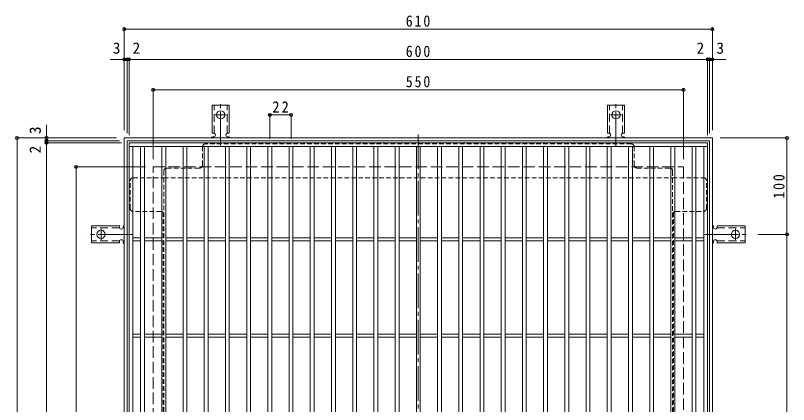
# Model space of a CAD drawing. Units: millimetres at full size, sheet at 1:4. Extents: x -932 to 1022, y -779 to 757.
# Drawn here: x -915 to -113, y 353 to 757 of the extents above; entities that cross this region are included whole.
import ezdxf
from ezdxf.enums import TextEntityAlignment as Align

# ---------------------------------------------------------------- set-up
doc = ezdxf.new("R2010")
doc.units = ezdxf.units.MM
doc.header["$LTSCALE"] = 4
doc.header["$PDMODE"] = 32
doc.header["$PDSIZE"] = 3.2
for name, pattern in [('CHAIN2', [12, 9, -1, 1, -1]), ('DASHED1', [1.8, 1.2, -0.6]), ('DASHED2', [3, 2, -1]), ('DASHED3', [4, 3, -1])]:
    doc.linetypes.add(name, pattern=pattern)
for name, color, linetype, lineweight in [('A-1_躯体', 3, 'Continuous', 9), ('A-2_仕上', 3, 'Continuous', 9), ('A-4_その他', 7, 'Continuous', 9), ('A-7_ハッチ', 2, 'Continuous', 9), ('A-A_ﾊｯﾁ-ﾜｸ', 3, 'Continuous', 9)]:
    doc.layers.add(name, color=color, linetype=linetype, lineweight=lineweight)
doc.styles.add('ＭＳ ゴシック', font='')
doc.styles.get('ＭＳ ゴシック').set_extended_font_data('MS Gothic')

msp = doc.modelspace()

# ---------------------------------------------------------------- linework, layer by layer
at = {"layer": 'A-1_躯体', "color": 2}
for p, q in [((-802.292, 19.615), (-802.292, 629.615)), ((-802.292, 629.615), (-192.292, 629.615)), ((-799.292, 22.615), (-799.292, 626.615)), ((-799.292, 626.615), (-195.292, 626.615)), ((-195.292, 626.615), (-195.292, 22.615)), ((-192.292, 629.615), (-192.292, 19.615))]:
    msp.add_line(p, q, dxfattribs=at)
at = {"layer": 'A-1_躯体', "color": 2, "linetype": 'DASHED3'}
for p, q in [((-772.292, 49.615), (-772.292, 599.615)), ((-772.292, 599.615), (-222.292, 599.615)), ((-222.292, 599.615), (-222.292, 49.615))]:
    msp.add_line(p, q, dxfattribs=at)
at = {"layer": 'A-2_仕上'}
for p, q in [((-797.292, 24.615), (-797.292, 624.615)), ((-797.292, 620.615), (-197.291, 620.615)), ((-793.292, 28.615), (-793.292, 620.615)), ((-785.291, 28.615), (-785.291, 620.615)), ((-781.291, 28.615), (-781.291, 620.615)), ((-763.291, 620.615), (-763.291, 28.615)), ((-759.291, 620.615), (-759.291, 28.615)), ((-741.291, 620.615), (-741.291, 28.615)), ((-737.291, 620.615), (-737.291, 28.615)), ((-719.291, 28.615), (-719.291, 620.615)), ((-715.291, 28.615), (-715.291, 620.615)), ((-697.291, 28.615), (-697.291, 620.615)), ((-693.291, 28.615), (-693.291, 620.615)), ((-675.291, 28.615), (-675.291, 620.615)), ((-671.291, 28.615), (-671.291, 620.615)), ((-653.291, 28.615), (-653.291, 620.615)), ((-649.291, 28.615), (-649.291, 620.615)), ((-631.291, 28.615), (-631.291, 620.615)), ((-627.291, 28.615), (-627.291, 620.615)), ((-609.291, 28.615), (-609.291, 620.615)), ((-605.291, 28.615), (-605.291, 620.615)), ((-587.291, 28.615), (-587.291, 620.615)), ((-583.291, 28.615), (-583.291, 620.615)), ((-565.291, 28.615), (-565.291, 620.615)), ((-561.291, 28.615), (-561.291, 620.615)), ((-543.291, 28.615), (-543.291, 620.615)), ((-539.291, 28.615), (-539.291, 620.615)), ((-521.291, 28.615), (-521.291, 620.615)), ((-517.291, 28.615), (-517.291, 620.615)), ((-499.291, 28.615), (-499.291, 620.615)), ((-495.291, 28.615), (-495.291, 620.615)), ((-477.291, 28.615), (-477.291, 620.615)), ((-473.291, 28.615), (-473.291, 620.615)), ((-455.291, 28.615), (-455.291, 620.615)), ((-451.291, 28.615), (-451.291, 620.615)), ((-433.291, 28.615), (-433.291, 620.615)), ((-429.291, 28.615), (-429.291, 620.615)), ((-411.291, 28.615), (-411.291, 620.615)), ((-407.291, 28.615), (-407.291, 620.615)), ((-389.291, 28.615), (-389.291, 620.615)), ((-385.291, 28.615), (-385.291, 620.615)), ((-367.291, 31.616), (-367.291, 620.615)), ((-363.291, 35.616), (-363.291, 620.615)), ((-345.291, 53.617), (-345.291, 620.615)), ((-341.291, 57.616), (-341.291, 620.615)), ((-323.291, 75.616), (-323.291, 620.615)), ((-319.291, 79.616), (-319.291, 620.615)), ((-301.291, 97.616), (-301.291, 620.615)), ((-297.291, 101.616), (-297.291, 620.615)), ((-279.291, 119.616), (-279.291, 620.615)), ((-275.291, 123.616), (-275.291, 620.615)), ((-257.292, 620.615), (-257.292, 141.616)), ((-253.292, 620.615), (-253.292, 145.616)), ((-235.292, 620.615), (-235.292, 163.616)), ((-231.292, 620.615), (-231.292, 167.616)), ((-213.292, 185.615), (-213.292, 620.615)), ((-209.292, 189.615), (-209.292, 620.615)), ((-201.292, 197.616), (-201.292, 620.615)), ((-793.292, 526.115), (-785.291, 526.115)), ((-793.292, 523.115), (-785.291, 523.115)), ((-781.291, 526.115), (-763.291, 526.115)), ((-781.291, 523.115), (-763.291, 523.115)), ((-759.291, 526.115), (-741.291, 526.115)), ((-759.291, 523.115), (-741.291, 523.115)), ((-737.291, 526.115), (-719.291, 526.115)), ((-737.291, 523.115), (-719.291, 523.115)), ((-715.291, 526.115), (-697.291, 526.115)), ((-715.291, 523.115), (-697.291, 523.115)), ((-693.291, 526.115), (-675.291, 526.115)), ((-693.291, 523.115), (-675.291, 523.115)), ((-671.291, 526.115), (-653.291, 526.115)), ((-671.291, 523.115), (-653.291, 523.115)), ((-649.291, 526.115), (-631.291, 526.115)), ((-649.291, 523.115), (-631.291, 523.115)), ((-627.291, 526.115), (-609.291, 526.115)), ((-627.291, 523.115), (-609.291, 523.115)), ((-605.291, 526.115), (-587.291, 526.115)), ((-605.291, 523.115), (-587.291, 523.115)), ((-583.291, 526.115), (-565.291, 526.115)), ((-583.291, 523.115), (-565.291, 523.115)), ((-561.291, 526.115), (-543.291, 526.115)), ((-561.291, 523.115), (-543.291, 523.115)), ((-539.291, 526.115), (-521.291, 526.115)), ((-539.291, 523.115), (-521.291, 523.115)), ((-517.291, 526.115), (-499.291, 526.115)), ((-517.291, 523.115), (-499.291, 523.115)), ((-495.291, 526.115), (-477.291, 526.115)), ((-495.291, 523.115), (-477.291, 523.115)), ((-473.291, 526.115), (-455.291, 526.115)), ((-473.291, 523.115), (-455.291, 523.115)), ((-451.291, 526.115), (-433.291, 526.115)), ((-451.291, 523.115), (-433.291, 523.115)), ((-429.291, 526.115), (-411.291, 526.115)), ((-429.291, 523.115), (-411.291, 523.115)), ((-407.291, 526.115), (-389.291, 526.115)), ((-407.291, 523.115), (-389.291, 523.115)), ((-385.291, 526.115), (-367.291, 526.115)), ((-385.291, 523.115), (-367.291, 523.115)), ((-363.291, 526.115), (-345.291, 526.115)), ((-363.291, 523.115), (-345.291, 523.115)), ((-341.291, 526.115), (-323.291, 526.115)), ((-341.291, 523.115), (-323.291, 523.115)), ((-319.291, 526.115), (-301.291, 526.115)), ((-319.291, 523.115), (-301.291, 523.115)), ((-297.291, 526.115), (-279.291, 526.115)), ((-297.291, 523.115), (-279.291, 523.115)), ((-275.291, 526.115), (-257.292, 526.115)), ((-275.291, 523.115), (-257.292, 523.115)), ((-253.292, 526.115), (-235.292, 526.115)), ((-253.292, 523.115), (-235.292, 523.115)), ((-231.292, 526.115), (-213.292, 526.115)), ((-231.292, 523.115), (-213.292, 523.115)), ((-209.292, 526.115), (-201.292, 526.115)), ((-209.292, 523.115), (-201.292, 523.115)), ((-793.292, 426.115), (-785.291, 426.115)), ((-781.291, 426.115), (-763.291, 426.115)), ((-759.291, 426.115), (-741.291, 426.115)), ((-737.291, 426.115), (-719.291, 426.115)), ((-715.291, 426.115), (-697.291, 426.115)), ((-693.291, 426.115), (-675.291, 426.115)), ((-671.291, 426.115), (-653.291, 426.115)), ((-649.291, 426.115), (-631.291, 426.115)), ((-627.291, 426.115), (-609.291, 426.115)), ((-605.291, 426.115), (-587.291, 426.115)), ((-583.291, 426.115), (-565.291, 426.115)), ((-561.291, 426.115), (-543.291, 426.115)), ((-539.291, 426.115), (-521.291, 426.115)), ((-517.291, 426.115), (-499.291, 426.115)), ((-495.291, 426.115), (-477.291, 426.115)), ((-473.291, 426.115), (-455.291, 426.115)), ((-451.291, 426.115), (-433.291, 426.115)), ((-429.291, 426.115), (-411.291, 426.115)), ((-407.291, 426.115), (-389.291, 426.115)), ((-385.291, 426.115), (-367.291, 426.115)), ((-363.291, 426.115), (-345.291, 426.115)), ((-341.291, 426.115), (-323.291, 426.115)), ((-319.291, 426.115), (-301.291, 426.115)), ((-297.291, 426.115), (-279.291, 426.115)), ((-275.291, 426.115), (-257.292, 426.115)), ((-253.292, 426.115), (-235.292, 426.115)), ((-231.292, 426.115), (-213.292, 426.115)), ((-209.292, 426.115), (-201.292, 426.115)), ((-793.292, 423.115), (-785.291, 423.115)), ((-781.291, 423.115), (-763.291, 423.115)), ((-759.291, 423.115), (-741.291, 423.115)), ((-737.291, 423.115), (-719.291, 423.115)), ((-715.291, 423.115), (-697.291, 423.115)), ((-693.291, 423.115), (-675.291, 423.115)), ((-671.291, 423.115), (-653.291, 423.115)), ((-649.291, 423.115), (-631.291, 423.115)), ((-627.291, 423.115), (-609.291, 423.115)), ((-605.291, 423.115), (-587.291, 423.115)), ((-583.291, 423.115), (-565.291, 423.115)), ((-561.291, 423.115), (-543.291, 423.115)), ((-539.291, 423.115), (-521.291, 423.115)), ((-517.291, 423.115), (-499.291, 423.115)), ((-495.291, 423.115), (-477.291, 423.115)), ((-473.291, 423.115), (-455.291, 423.115)), ((-451.291, 423.115), (-433.291, 423.115)), ((-429.291, 423.115), (-411.291, 423.115)), ((-407.291, 423.115), (-389.291, 423.115)), ((-385.291, 423.115), (-367.291, 423.115)), ((-363.291, 423.115), (-345.291, 423.115)), ((-341.291, 423.115), (-323.291, 423.115)), ((-319.291, 423.115), (-301.291, 423.115)), ((-297.291, 423.115), (-279.291, 423.115)), ((-275.291, 423.115), (-257.292, 423.115)), ((-253.292, 423.115), (-235.292, 423.115)), ((-231.292, 423.115), (-213.292, 423.115)), ((-209.292, 423.115), (-201.292, 423.115))]:
    msp.add_line(p, q, dxfattribs=at)
msp.add_lwpolyline([(-797.292, 624.615), (-197.291, 624.615), (-197.291, 24.615), (-797.292, 24.615)], dxfattribs=at)
at = {"layer": 'A-4_その他'}
for p, q in [((-802.292, 743.593), (-802.292, 637.615)), ((-802.292, 742.393), (-192.292, 742.393)), ((-192.292, 743.593), (-192.292, 637.615)), ((-816.873, 711.004), (-799.292, 711.004)), ((-799.292, 712.204), (-799.292, 634.615)), ((-799.292, 711.004), (-797.292, 711.004)), ((-797.292, 712.204), (-797.292, 632.615)), ((-797.292, 711.004), (-197.291, 711.004)), ((-197.291, 712.204), (-197.291, 632.615)), ((-197.291, 711.004), (-195.292, 711.004)), ((-195.292, 712.204), (-195.292, 634.615)), ((-195.292, 711.004), (-178.327, 711.004)), ((-772.292, 680.815), (-772.292, 607.615)), ((-772.292, 679.615), (-222.292, 679.615)), ((-222.292, 680.815), (-222.292, 607.615)), ((-651.291, 654.72), (-651.291, 628.615)), ((-651.291, 653.52), (-629.291, 653.52)), ((-629.291, 654.72), (-629.291, 628.615)), ((-882.897, 626.615), (-882.897, 643.251)), ((-914.702, 629.615), (-810.292, 629.615)), ((-913.502, 629.615), (-913.502, 19.615)), ((-884.097, 626.615), (-807.292, 626.615)), ((-882.897, 624.615), (-882.897, 626.615)), ((-113.714, 629.615), (-184.292, 629.615)), ((-114.914, 529.615), (-114.914, 629.615)), ((-884.097, 624.615), (-805.292, 624.615)), ((-882.897, 24.615), (-882.897, 624.615)), ((-853.492, 599.615), (-780.292, 599.615)), ((-852.292, 49.615), (-852.292, 599.615)), ((-113.714, 529.615), (-145.292, 529.615)), ((-114.914, 119.615), (-114.914, 529.615))]:
    msp.add_line(p, q, dxfattribs=at)
for p in [(-802.292, 742.393), (-192.292, 742.393), (-802.292, 711.004), (-799.292, 711.004), (-797.292, 711.004), (-197.291, 711.004), (-195.292, 711.004), (-192.292, 711.004), (-772.292, 679.615), (-222.292, 679.615), (-651.291, 653.52), (-629.291, 653.52), (-913.502, 629.615), (-882.897, 629.615), (-882.897, 626.615), (-882.897, 624.615), (-114.914, 629.615), (-852.292, 599.615), (-114.914, 529.615)]:
    msp.add_point(p, dxfattribs=at)
at = {"layer": 'A-7_ハッチ', "linetype": 'CHAIN2'}
msp.add_line((-497.292, 633.212), (-497.292, 16.019), dxfattribs=at)
at = {"layer": 'A-7_ハッチ', "linetype": 'DASHED1'}
for p, q in [((-721.091, 601.419), (-721.091, 620.419)), ((-276.493, 623.419), (-718.091, 623.419)), ((-273.493, 601.419), (-273.493, 620.419)), ((-761.092, 595.419), (-761.092, 53.812)), ((-758.092, 598.419), (-724.091, 598.419)), ((-270.493, 598.419), (-236.492, 598.419)), ((-233.492, 165.416), (-233.492, 595.419)), ((-796.095, 556.418), (-796.095, 585.419)), ((-793.095, 588.419), (-761.092, 588.419)), ((-761.092, 588.419), (-233.492, 588.419)), ((-233.492, 588.419), (-201.488, 588.419)), ((-198.488, 556.418), (-198.488, 585.419)), ((-764.092, 553.418), (-793.095, 553.418)), ((-230.492, 553.418), (-201.488, 553.418)), ((-761.892, 552.458), (-761.892, 343.076)), ((-232.692, 552.462), (-232.692, 343.076))]:
    msp.add_line(p, q, dxfattribs=at)
for centre, start, end in [((-718.091, 620.419), 90, 180), ((-276.493, 620.419), 0, 90), ((-724.091, 601.419), 270, 0), ((-270.493, 601.419), 180, 270), ((-758.092, 595.419), 90, 180), ((-236.492, 595.419), 0, 90), ((-793.095, 585.419), 90, 180), ((-201.488, 585.419), 0, 90), ((-793.095, 556.418), 180, 270), ((-764.092, 550.418), 0, 90), ((-230.492, 550.418), 90, 180), ((-201.488, 556.418), 270, 0)]:
    msp.add_arc(centre, 3, start, end, dxfattribs=at)
at = {"layer": 'A-A_ﾊｯﾁ-ﾜｸ', "color": 7, "linetype": 'CHAIN2'}
for p, q in [((-702.291, 620.615), (-702.291, 668.615)), ((-292.292, 620.615), (-292.292, 668.615)), ((-696.515, 653.615), (-708.067, 653.615)), ((-286.516, 653.615), (-298.068, 653.615)), ((-793.291, 529.615), (-841.292, 529.615)), ((-826.292, 535.391), (-826.292, 523.839)), ((-201.292, 529.615), (-153.292, 529.615)), ((-168.292, 535.391), (-168.292, 523.839))]:
    msp.add_line(p, q, dxfattribs=at)
at = {"layer": 'A-A_ﾊｯﾁ-ﾜｸ'}
for p, q in [((-711.041, 634.615), (-711.041, 663.615)), ((-711.041, 663.615), (-693.541, 663.615)), ((-693.541, 634.615), (-693.541, 663.615)), ((-301.042, 634.615), (-301.042, 663.615)), ((-301.042, 663.615), (-283.541, 663.615)), ((-283.541, 634.615), (-283.541, 663.615)), ((-711.041, 634.615), (-709.791, 634.615)), ((-693.541, 634.615), (-694.791, 634.615)), ((-301.042, 634.615), (-299.792, 634.615)), ((-283.541, 634.615), (-284.791, 634.615)), ((-709.787, 630.615), (-710.3, 630.615)), ((-694.291, 630.615), (-694.791, 630.615)), ((-299.787, 630.615), (-300.3, 630.615)), ((-284.292, 630.615), (-284.792, 630.615)), ((-807.292, 538.365), (-836.292, 538.365)), ((-836.292, 520.865), (-836.292, 538.365)), ((-807.292, 538.365), (-807.292, 537.116)), ((-803.292, 537.615), (-803.292, 537.115)), ((-191.292, 537.615), (-191.292, 537.115)), ((-187.292, 538.365), (-187.292, 537.116)), ((-187.292, 538.365), (-158.292, 538.365)), ((-158.292, 520.865), (-158.292, 538.365)), ((-807.292, 520.865), (-807.292, 522.115)), ((-803.292, 522.12), (-803.292, 521.607)), ((-191.292, 522.12), (-191.292, 521.607)), ((-187.292, 520.865), (-187.292, 522.115)), ((-807.292, 520.865), (-836.292, 520.865)), ((-187.292, 520.865), (-158.292, 520.865))]:
    msp.add_line(p, q, dxfattribs=at)
at = {"layer": 'A-A_ﾊｯﾁ-ﾜｸ', "linetype": 'DASHED2'}
for p, q in [((-709.041, 634.469), (-709.041, 663.615)), ((-695.541, 634.469), (-695.541, 663.615)), ((-299.042, 634.469), (-299.042, 663.615)), ((-285.541, 634.469), (-285.541, 663.615)), ((-807.146, 536.365), (-836.292, 536.365)), ((-187.438, 536.365), (-158.292, 536.365)), ((-807.146, 522.865), (-836.292, 522.865)), ((-187.438, 522.865), (-158.292, 522.865))]:
    msp.add_line(p, q, dxfattribs=at)
at = {"layer": 'A-A_ﾊｯﾁ-ﾜｸ'}
for centre in [(-702.291, 653.615), (-292.292, 653.615), (-826.292, 529.615), (-168.292, 529.615)]:
    msp.add_circle(centre, 4.25, dxfattribs=at)
for centre, start, end in [((-709.791, 632.615), 270.13329, 90), ((-694.791, 632.615), 90, 270), ((-299.792, 632.615), 270.13329, 90), ((-284.791, 632.615), 90, 270), ((-710.291, 628.615), 90.24162, 150.00072), ((-694.291, 628.615), 29.99951, 89.72403), ((-300.292, 628.615), 90.24162, 150.00072), ((-284.292, 628.615), 29.99951, 89.72403), ((-801.292, 537.615), 119.99951, 179.72403), ((-193.292, 537.615), 0.27597, 60.00049), ((-805.292, 537.116), 180, 0), ((-189.292, 537.116), 180, 0), ((-805.292, 522.115), 0.13329, 180), ((-801.292, 521.615), 180.24162, 240.00072), ((-193.292, 521.615), 299.99928, 359.75838), ((-189.292, 522.115), 0, 179.86671)]:
    msp.add_arc(centre, 2, start, end, dxfattribs=at)

# ---------------------------------------------------------------- texts
at = {"layer": 'A-4_その他', "color": 2, "style": 'ＭＳ ゴシック'}
for s, p in [('3', (-814.171, 713.404)), ('2', (-793.65, 713.404)), ('2', (-208.772, 713.404)), ('3', (-188.126, 713.404))]:
    msp.add_text(s, height=11.73, dxfattribs=at).set_placement(p, align=Align.BOTTOM_LEFT)
for s, p in [('3', (-885.297, 633.563)), ('2', (-885.297, 613.52))]:
    msp.add_text(s, height=11.73, rotation=90, dxfattribs=at).set_placement(p, align=Align.BOTTOM_LEFT)
at = {"layer": 'A-4_その他', "color": 2, "char_height": 11.73, "attachment_point": 7, "style": 'ＭＳ ゴシック'}
for s, insert in [('\\T1.27;\\W0.9;610', (-510.292, 744.793)), ('\\T1.27;\\W0.9;600', (-510.292, 713.404)), ('\\T1.27;\\W0.9;550', (-510.292, 682.015)), ('\\T1.27;\\W0.95;22', (-648.791, 655.92))]:
    msp.add_mtext(s, dxfattribs=dict(at, insert=insert))
at = {"layer": 'A-4_その他', "color": 2, "insert": (-117.314, 566.615), "char_height": 11.73, "attachment_point": 7, "rotation": 90, "style": 'ＭＳ ゴシック'}
msp.add_mtext('\\T1.27;\\W0.9;100', dxfattribs=at)

doc.saveas('drawing.dxf')
